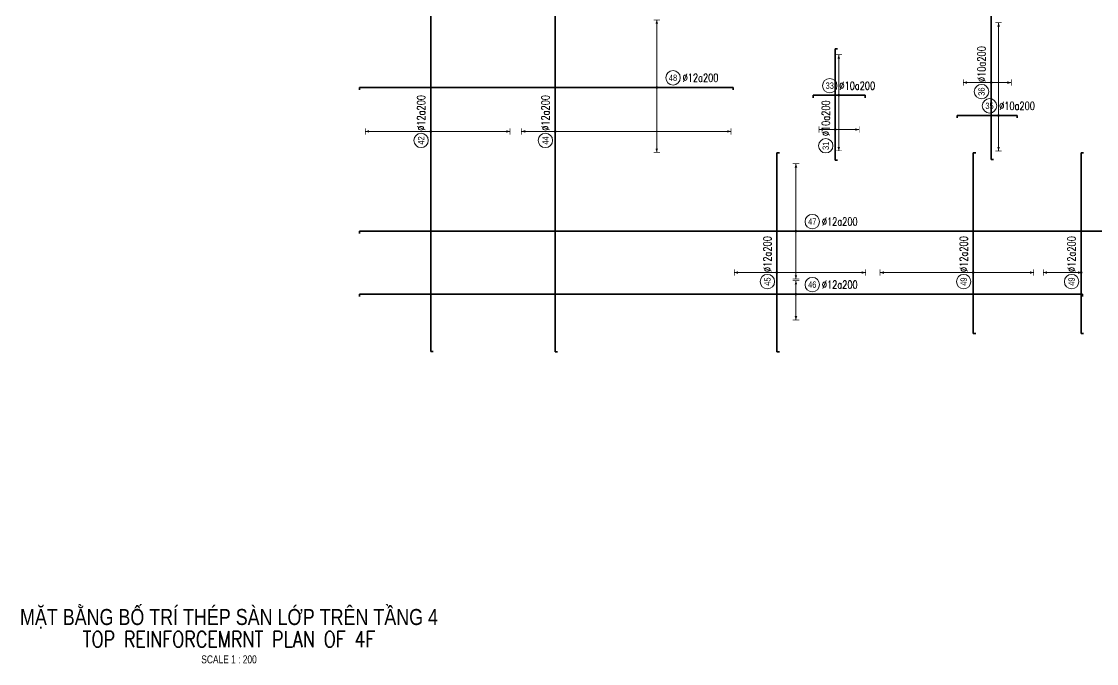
# Model space of a CAD drawing. Header units: millimetres. Extents: x -24156 to 1128921, y -12387 to 212709.
# Drawn here: x 97533 to 164673, y -12290 to 27770 of the extents above; entities that cross this region are included whole.
import ezdxf
from ezdxf.enums import TextEntityAlignment as Align

# ---------------------------------------------------------------- set-up
doc = ezdxf.new("R2010")
doc.units = ezdxf.units.MM
doc.header["$MEASUREMENT"] = 0
for name, color, linetype, lineweight in [('NDC_S_ANNO', 7, 'Continuous', 20), ('NDC_S_DIM', 1, 'Continuous', 9), ('NDC_S_ENG TITLE', 3, 'Continuous', 20), ('NDC_S_REBAR', 4, 'Continuous', 35), ('NDC_S_TEXT SYMBOL', 7, 'Continuous', 20), ('NDC_S_VN TEXT', 7, 'Continuous', 20), ('NDC_S_VN TITLE', 6, 'Continuous', 35)]:
    doc.layers.add(name, color=color, linetype=linetype, lineweight=lineweight)
doc.styles.add('ARIAL', font='arial.ttf', dxfattribs={"width": 0.8})
doc.styles.add('NDC_ANNO', font='', dxfattribs={"width": 0.8})
doc.styles.add('NDC_EN TXT', font='romans.shx', dxfattribs={"width": 0.8})
doc.styles.add('NDC_ROMANS', font='romans.shx', dxfattribs={"width": 0.8})
doc.styles.add('NDC_VIE TXT', font='arial.ttf', dxfattribs={"width": 0.8})
doc.styles.get('NDC_ANNO').set_extended_font_data('Dotum')

# ---------------------------------------------------------------- blocks, each defined once
blk = doc.blocks.new('*U13')
h = blk.add_hatch(color=6)
edge = h.paths.add_edge_path()
edge.add_arc((-2.99, 0), 0.3, 0, 360)
at = {"layer": 'NDC_S_DIM', "color": 8}
for q in [(-2.99, 4.24), (-2.99, -8.01)]:
    blk.add_line((-2.99, 0), q, dxfattribs=at)
for points in [[(-3.99, 4.24, 0.2, 0.2, 0), (-1.99, 4.24, 0, 0, 0)], [(-3.99, -8.01, 0.2, 0.2, 0), (-1.99, -8.01, 0, 0, 0)]]:
    blk.add_lwpolyline(points, format="xyseb", dxfattribs=at)
at = {"layer": 'NDC_S_DIM'}
blk.add_circle((2.1, 3), 2.25, dxfattribs=at)
at = {"layer": 'NDC_S_DIM', "color": 6}
blk.add_circle((-2.99, 0), 0.3, dxfattribs=at)
at = {"layer": 'NDC_S_DIM', "color": 8}
for points in [[(-3.39, 3.04), (-2.99, 4.24), (-2.59, 3.04)], [(-3.39, -6.81), (-2.99, -8.01), (-2.59, -6.81)]]:
    blk.add_solid(points, dxfattribs=at)
at = {"layer": 'NDC_S_REBAR'}
for p, q in [((0, 0), (-139.3, 0)), ((-139.3, 0), (-139.3, -0.75)), ((0, 0), (86.46, 0)), ((86.46, 0), (86.46, -0.75)), ((-139.3, -0.75), (-139.3, -0.75)), ((86.46, -0.75), (86.46, -0.75))]:
    blk.add_line(p, q, dxfattribs=at)
at = {"layer": 'NDC_S_VN TEXT', "style": 'ARIAL', "width": 0.8}
blk.add_attdef('KHT', text='', height=2, dxfattribs=at).set_placement((2.1, 3), align=Align.MIDDLE_CENTER)
at = {"layer": 'NDC_S_VN TEXT', "color": 3, "style": 'NDC_ROMANS', "width": 0.75}
blk.add_attdef('DKT', (5.1, 1.75), '', height=2.5, dxfattribs=at)
blk = doc.blocks.new('*U15')
h = blk.add_hatch(color=6)
edge = h.paths.add_edge_path()
edge.add_arc((-2.99, 0), 0.3, 0, 360)
at = {"layer": 'NDC_S_DIM', "color": 8}
for q in [(-2.99, 21.07), (-2.99, -14.93)]:
    blk.add_line((-2.99, 0), q, dxfattribs=at)
for points in [[(-3.99, 21.07, 0.2, 0.2, 0), (-1.99, 21.07, 0, 0, 0)], [(-3.99, -14.93, 0.2, 0.2, 0), (-1.99, -14.93, 0, 0, 0)]]:
    blk.add_lwpolyline(points, format="xyseb", dxfattribs=at)
at = {"layer": 'NDC_S_DIM'}
blk.add_circle((2.1, 3), 2.25, dxfattribs=at)
at = {"layer": 'NDC_S_DIM', "color": 6}
blk.add_circle((-2.99, 0), 0.3, dxfattribs=at)
at = {"layer": 'NDC_S_DIM', "color": 8}
for points in [[(-3.39, 19.87), (-2.99, 21.07), (-2.59, 19.87)], [(-3.39, -13.73), (-2.99, -14.93), (-2.59, -13.73)]]:
    blk.add_solid(points, dxfattribs=at)
at = {"layer": 'NDC_S_REBAR'}
for p, q in [((0, 0), (-139.3, 0)), ((-139.3, 0), (-139.3, -0.75)), ((0, 0), (192, 0)), ((192, 0), (192, -0.75)), ((-139.3, -0.75), (-139.3, -0.75)), ((192, -0.75), (192, -0.75))]:
    blk.add_line(p, q, dxfattribs=at)
at = {"layer": 'NDC_S_VN TEXT', "style": 'ARIAL', "width": 0.8}
blk.add_attdef('KHT', text='', height=2, dxfattribs=at).set_placement((2.1, 3), align=Align.MIDDLE_CENTER)
at = {"layer": 'NDC_S_VN TEXT', "color": 3, "style": 'NDC_ROMANS', "width": 0.75}
blk.add_attdef('DKT', (5.1, 1.75), '', height=2.5, dxfattribs=at)
blk = doc.blocks.new('*U16')
h = blk.add_hatch(color=6)
edge = h.paths.add_edge_path()
edge.add_arc((-2.99, 0), 0.3, 0, 360)
at = {"layer": 'NDC_S_DIM', "color": 8}
for q in [(-2.99, 21.07), (-2.99, -20.29)]:
    blk.add_line((-2.99, 0), q, dxfattribs=at)
for points in [[(-3.99, 21.07, 0.2, 0.2, 0), (-1.99, 21.07, 0, 0, 0)], [(-3.99, -20.29, 0.2, 0.2, 0), (-1.99, -20.29, 0, 0, 0)]]:
    blk.add_lwpolyline(points, format="xyseb", dxfattribs=at)
at = {"layer": 'NDC_S_DIM'}
blk.add_circle((2.1, 3), 2.25, dxfattribs=at)
at = {"layer": 'NDC_S_DIM', "color": 6}
blk.add_circle((-2.99, 0), 0.3, dxfattribs=at)
at = {"layer": 'NDC_S_DIM', "color": 8}
for points in [[(-3.39, 19.87), (-2.99, 21.07), (-2.59, 19.87)], [(-3.39, -19.09), (-2.99, -20.29), (-2.59, -19.09)]]:
    blk.add_solid(points, dxfattribs=at)
at = {"layer": 'NDC_S_REBAR'}
for p, q in [((0, 0), (-95.85, 0)), ((-95.85, 0), (-95.85, -0.75)), ((0, 0), (20.87, 0)), ((20.87, 0), (20.87, -0.75)), ((-95.85, -0.75), (-95.85, -0.75)), ((20.87, -0.75), (20.87, -0.75))]:
    blk.add_line(p, q, dxfattribs=at)
at = {"layer": 'NDC_S_VN TEXT', "style": 'ARIAL', "width": 0.8}
blk.add_attdef('KHT', text='', height=2, dxfattribs=at).set_placement((2.1, 3), align=Align.MIDDLE_CENTER)
at = {"layer": 'NDC_S_VN TEXT', "color": 3, "style": 'NDC_ROMANS', "width": 0.75}
blk.add_attdef('DKT', (5.1, 1.75), '', height=2.5, dxfattribs=at)
blk = doc.blocks.new('*U29')
h = blk.add_hatch(color=6)
edge = h.paths.add_edge_path()
edge.add_arc((0, 0), 0.3, 0, 360)
at = {"layer": 'NDC_S_DIM', "color": 8}
for q in [(0, 20.45), (0, -24.8)]:
    blk.add_line((0, 0), q, dxfattribs=at)
for points in [[(-1, 20.45, 0.2, 0.2, 0), (1, 20.45, 0, 0, 0)], [(-1, -24.8, 0.2, 0.2, 0), (1, -24.8, 0, 0, 0)]]:
    blk.add_lwpolyline(points, format="xyseb", dxfattribs=at)
at = {"layer": 'NDC_S_DIM'}
blk.add_circle((-2.82, 3), 2.25, dxfattribs=at)
at = {"layer": 'NDC_S_DIM', "color": 6}
blk.add_circle((0, 0), 0.3, dxfattribs=at)
at = {"layer": 'NDC_S_DIM', "color": 8}
for points in [[(-0.4, 19.25), (0, 20.45), (0.4, 19.25)], [(-0.4, -23.6), (0, -24.8), (0.4, -23.6)]]:
    blk.add_solid(points, dxfattribs=at)
at = {"layer": 'NDC_S_REBAR'}
for p, q in [((0, 0), (-68.72, 0)), ((-68.72, 0), (-68.72, -0.75)), ((0, 0), (133.73, 0)), ((133.73, 0), (133.73, -0.75)), ((-68.72, -0.75), (-68.72, -0.75)), ((133.73, -0.75), (133.73, -0.75))]:
    blk.add_line(p, q, dxfattribs=at)
at = {"layer": 'NDC_S_VN TEXT', "style": 'ARIAL', "width": 0.8}
blk.add_attdef('KHT', text='', height=2, dxfattribs=at).set_placement((-2.82, 3), align=Align.MIDDLE_CENTER)
at = {"layer": 'NDC_S_VN TEXT', "color": 3, "style": 'NDC_ROMANS', "width": 0.75}
blk.add_attdef('DKT', (0.18, 1.75), '', height=2.5, dxfattribs=at)
blk = doc.blocks.new('*U30')
h = blk.add_hatch(color=6)
edge = h.paths.add_edge_path()
edge.add_arc((0, 0), 0.3, 0, 360)
at = {"layer": 'NDC_S_DIM', "color": 8}
for q in [(0, 10.52), (0, -54.98)]:
    blk.add_line((0, 0), q, dxfattribs=at)
for points in [[(-1, 10.52, 0.2, 0.2, 0), (1, 10.52, 0, 0, 0)], [(-1, -54.98, 0.2, 0.2, 0), (1, -54.98, 0, 0, 0)]]:
    blk.add_lwpolyline(points, format="xyseb", dxfattribs=at)
at = {"layer": 'NDC_S_DIM'}
blk.add_circle((-2.82, 3), 2.25, dxfattribs=at)
at = {"layer": 'NDC_S_DIM', "color": 6}
blk.add_circle((0, 0), 0.3, dxfattribs=at)
at = {"layer": 'NDC_S_DIM', "color": 8}
for points in [[(-0.4, 9.32), (0, 10.52), (0.4, 9.32)], [(-0.4, -53.78), (0, -54.98), (0.4, -53.78)]]:
    blk.add_solid(points, dxfattribs=at)
at = {"layer": 'NDC_S_REBAR'}
for p, q in [((0, 0), (-68.75, 0)), ((-68.75, 0), (-68.75, -0.75)), ((0, 0), (133.52, 0)), ((133.52, 0), (133.52, -0.75)), ((-68.75, -0.75), (-68.75, -0.75)), ((133.52, -0.75), (133.52, -0.75))]:
    blk.add_line(p, q, dxfattribs=at)
at = {"layer": 'NDC_S_VN TEXT', "style": 'ARIAL', "width": 0.8}
blk.add_attdef('KHT', text='', height=2, dxfattribs=at).set_placement((-2.82, 3), align=Align.MIDDLE_CENTER)
at = {"layer": 'NDC_S_VN TEXT', "color": 3, "style": 'NDC_ROMANS', "width": 0.75}
blk.add_attdef('DKT', (0.18, 1.75), '', height=2.5, dxfattribs=at)
blk = doc.blocks.new('*U33')
h = blk.add_hatch(color=6)
edge = h.paths.add_edge_path()
edge.add_arc((0, 0), 0.3, 0, 360)
at = {"layer": 'NDC_S_DIM', "color": 8}
for q in [(0, 13.33), (0, -27.67)]:
    blk.add_line((0, 0), q, dxfattribs=at)
for points in [[(-1, 13.33, 0.2, 0.2, 0), (1, 13.33, 0, 0, 0)], [(-1, -27.67, 0.2, 0.2, 0), (1, -27.67, 0, 0, 0)]]:
    blk.add_lwpolyline(points, format="xyseb", dxfattribs=at)
at = {"layer": 'NDC_S_DIM'}
blk.add_circle((-2.82, 3), 2.25, dxfattribs=at)
at = {"layer": 'NDC_S_DIM', "color": 6}
blk.add_circle((0, 0), 0.3, dxfattribs=at)
at = {"layer": 'NDC_S_DIM', "color": 8}
for points in [[(-0.4, 12.13), (0, 13.33), (0.4, 12.13)], [(-0.4, -26.47), (0, -27.67), (0.4, -26.47)]]:
    blk.add_solid(points, dxfattribs=at)
at = {"layer": 'NDC_S_REBAR'}
for p, q in [((0, 0), (-24.75, 0)), ((-24.75, 0), (-24.75, -0.75)), ((0, 0), (37.38, 0)), ((37.38, 0), (37.38, -0.75)), ((-24.75, -0.75), (-24.75, -0.75)), ((37.38, -0.75), (37.38, -0.75))]:
    blk.add_line(p, q, dxfattribs=at)
at = {"layer": 'NDC_S_VN TEXT', "style": 'ARIAL', "width": 0.8}
blk.add_attdef('KHT', text='', height=2, dxfattribs=at).set_placement((-2.82, 3), align=Align.MIDDLE_CENTER)
at = {"layer": 'NDC_S_VN TEXT', "color": 3, "style": 'NDC_ROMANS', "width": 0.75}
blk.add_attdef('DKT', (0.18, 1.75), '', height=2.5, dxfattribs=at)
blk = doc.blocks.new('*U34')
h = blk.add_hatch(color=6)
edge = h.paths.add_edge_path()
edge.add_arc((0, 0), 0.3, 0, 360)
at = {"layer": 'NDC_S_DIM', "color": 8}
for q in [(0, 29.13), (0, -18.87)]:
    blk.add_line((0, 0), q, dxfattribs=at)
for points in [[(-1, 29.13, 0.2, 0.2, 0), (1, 29.13, 0, 0, 0)], [(-1, -18.87, 0.2, 0.2, 0), (1, -18.87, 0, 0, 0)]]:
    blk.add_lwpolyline(points, format="xyseb", dxfattribs=at)
at = {"layer": 'NDC_S_DIM'}
blk.add_circle((-2.82, 3), 2.25, dxfattribs=at)
at = {"layer": 'NDC_S_DIM', "color": 6}
blk.add_circle((0, 0), 0.3, dxfattribs=at)
at = {"layer": 'NDC_S_DIM', "color": 8}
for points in [[(-0.4, 27.93), (0, 29.13), (0.4, 27.93)], [(-0.4, -17.67), (0, -18.87), (0.4, -17.67)]]:
    blk.add_solid(points, dxfattribs=at)
at = {"layer": 'NDC_S_REBAR'}
for p, q in [((0, 0), (-19.03, 0)), ((-19.03, 0), (-19.03, -0.75)), ((0, 0), (37.38, 0)), ((37.38, 0), (37.38, -0.75)), ((-19.03, -0.75), (-19.03, -0.75)), ((37.38, -0.75), (37.38, -0.75))]:
    blk.add_line(p, q, dxfattribs=at)
at = {"layer": 'NDC_S_VN TEXT', "style": 'ARIAL', "width": 0.8}
blk.add_attdef('KHT', text='', height=2, dxfattribs=at).set_placement((-2.82, 3), align=Align.MIDDLE_CENTER)
at = {"layer": 'NDC_S_VN TEXT', "color": 3, "style": 'NDC_ROMANS', "width": 0.75}
blk.add_attdef('DKT', (0.18, 1.75), '', height=2.5, dxfattribs=at)
blk = doc.blocks.new('*U35')
h = blk.add_hatch(color=6)
edge = h.paths.add_edge_path()
edge.add_arc((0, 0), 0.3, 0, 360)
at = {"layer": 'NDC_S_DIM', "color": 8}
for q in [(0, 11.83), (0, -0.17)]:
    blk.add_line((0, 0), q, dxfattribs=at)
for points in [[(-1, 11.83, 0.2, 0.2, 0), (1, 11.83, 0, 0, 0)], [(-1, -0.17, 0.2, 0.2, 0), (1, -0.17, 0, 0, 0)]]:
    blk.add_lwpolyline(points, format="xyseb", dxfattribs=at)
at = {"layer": 'NDC_S_DIM'}
blk.add_circle((-2.82, 3), 2.25, dxfattribs=at)
at = {"layer": 'NDC_S_DIM', "color": 6}
blk.add_circle((0, 0), 0.3, dxfattribs=at)
at = {"layer": 'NDC_S_DIM', "color": 8}
for points in [[(-0.4, 10.63), (0, 11.83), (0.4, 10.63)], [(-0.4, 1.03), (0, -0.17), (0.4, 1.03)]]:
    blk.add_solid(points, dxfattribs=at)
at = {"layer": 'NDC_S_REBAR'}
for p, q in [((0, 0), (-18.99, 0)), ((-18.99, 0), (-18.99, -0.75)), ((0, 0), (37.38, 0)), ((37.38, 0), (37.38, -0.75)), ((-18.99, -0.75), (-18.99, -0.75)), ((37.38, -0.75), (37.38, -0.75))]:
    blk.add_line(p, q, dxfattribs=at)
at = {"layer": 'NDC_S_VN TEXT', "style": 'ARIAL', "width": 0.8}
blk.add_attdef('KHT', text='', height=2, dxfattribs=at).set_placement((-2.82, 3), align=Align.MIDDLE_CENTER)
at = {"layer": 'NDC_S_VN TEXT', "color": 3, "style": 'NDC_ROMANS', "width": 0.75}
blk.add_attdef('DKT', (0.18, 1.75), '', height=2.5, dxfattribs=at)
blk = doc.blocks.new('*U43')
h = blk.add_hatch(color=6)
edge = h.paths.add_edge_path()
edge.add_arc((0, 0), 0.3, 0, 360)
at = {"layer": 'NDC_S_DIM', "color": 8}
for q in [(0, 8.71), (0, -6.29)]:
    blk.add_line((0, 0), q, dxfattribs=at)
for points in [[(-1, 8.71, 0.2, 0.2, 0), (1, 8.71, 0, 0, 0)], [(-1, -6.29, 0.2, 0.2, 0), (1, -6.29, 0, 0, 0)]]:
    blk.add_lwpolyline(points, format="xyseb", dxfattribs=at)
at = {"layer": 'NDC_S_DIM'}
blk.add_circle((-2.82, 3), 2.25, dxfattribs=at)
at = {"layer": 'NDC_S_DIM', "color": 6}
blk.add_circle((0, 0), 0.3, dxfattribs=at)
at = {"layer": 'NDC_S_DIM', "color": 8}
for points in [[(-0.4, 7.51), (0, 8.71), (0.4, 7.51)], [(-0.4, -5.09), (0, -6.29), (0.4, -5.09)]]:
    blk.add_solid(points, dxfattribs=at)
at = {"layer": 'NDC_S_REBAR'}
for p, q in [((0, 0), (-23.99, 0)), ((-23.99, 0), (-23.99, -0.75)), ((0, 0), (21.43, 0)), ((21.43, 0), (21.43, -0.75)), ((-23.99, -0.75), (-23.99, -0.75)), ((21.43, -0.75), (21.43, -0.75))]:
    blk.add_line(p, q, dxfattribs=at)
at = {"layer": 'NDC_S_VN TEXT', "style": 'ARIAL', "width": 0.8}
blk.add_attdef('KHT', text='', height=2, dxfattribs=at).set_placement((-2.82, 3), align=Align.MIDDLE_CENTER)
at = {"layer": 'NDC_S_VN TEXT', "color": 3, "style": 'NDC_ROMANS', "width": 0.75}
blk.add_attdef('DKT', (0.18, 1.75), '', height=2.5, dxfattribs=at)
blk = doc.blocks.new('*U44')
h = blk.add_hatch(color=6)
edge = h.paths.add_edge_path()
edge.add_arc((0, 0), 0.3, 0, 360)
at = {"layer": 'NDC_S_DIM', "color": 8}
for q in [(0, 28.95), (0, -11.05)]:
    blk.add_line((0, 0), q, dxfattribs=at)
for points in [[(-1, 28.95, 0.2, 0.2, 0), (1, 28.95, 0, 0, 0)], [(-1, -11.05, 0.2, 0.2, 0), (1, -11.05, 0, 0, 0)]]:
    blk.add_lwpolyline(points, format="xyseb", dxfattribs=at)
at = {"layer": 'NDC_S_DIM'}
blk.add_circle((-2.82, 3), 2.25, dxfattribs=at)
at = {"layer": 'NDC_S_DIM', "color": 6}
blk.add_circle((0, 0), 0.3, dxfattribs=at)
at = {"layer": 'NDC_S_DIM', "color": 8}
for points in [[(-0.4, 27.75), (0, 28.95), (0.4, 27.75)], [(-0.4, -9.85), (0, -11.05), (0.4, -9.85)]]:
    blk.add_solid(points, dxfattribs=at)
at = {"layer": 'NDC_S_REBAR'}
for p, q in [((0, 0), (-12.88, 0)), ((-12.88, 0), (-12.88, -0.75)), ((0, 0), (5.82, 0)), ((5.82, 0), (5.82, -0.75)), ((-12.88, -0.75), (-12.88, -0.75)), ((5.82, -0.75), (5.82, -0.75))]:
    blk.add_line(p, q, dxfattribs=at)
at = {"layer": 'NDC_S_VN TEXT', "style": 'ARIAL', "width": 0.8}
blk.add_attdef('KHT', text='', height=2, dxfattribs=at).set_placement((-2.82, 3), align=Align.MIDDLE_CENTER)
at = {"layer": 'NDC_S_VN TEXT', "color": 3, "style": 'NDC_ROMANS', "width": 0.75}
blk.add_attdef('DKT', (0.18, 1.75), '', height=2.5, dxfattribs=at)
blk = doc.blocks.new('*U45')
h = blk.add_hatch(color=6)
edge = h.paths.add_edge_path()
edge.add_arc((0, 0), 0.3, 0, 360)
at = {"layer": 'NDC_S_DIM', "color": 8}
for q in [(0, 12.67), (0, -17.33)]:
    blk.add_line((0, 0), q, dxfattribs=at)
for points in [[(-1, 12.67, 0.2, 0.2, 0), (1, 12.67, 0, 0, 0)], [(-1, -17.33, 0.2, 0.2, 0), (1, -17.33, 0, 0, 0)]]:
    blk.add_lwpolyline(points, format="xyseb", dxfattribs=at)
at = {"layer": 'NDC_S_DIM'}
blk.add_circle((-2.82, 3), 2.25, dxfattribs=at)
at = {"layer": 'NDC_S_DIM', "color": 6}
blk.add_circle((0, 0), 0.3, dxfattribs=at)
at = {"layer": 'NDC_S_DIM', "color": 8}
for points in [[(-0.4, 11.47), (0, 12.67), (0.4, 11.47)], [(-0.4, -16.13), (0, -17.33), (0.4, -16.13)]]:
    blk.add_solid(points, dxfattribs=at)
at = {"layer": 'NDC_S_REBAR'}
for p, q in [((0, 0), (-7.98, 0)), ((-7.98, 0), (-7.98, -0.75)), ((0, 0), (8.22, 0)), ((8.22, 0), (8.22, -0.75)), ((-7.98, -0.75), (-7.98, -0.75)), ((8.22, -0.75), (8.22, -0.75))]:
    blk.add_line(p, q, dxfattribs=at)
at = {"layer": 'NDC_S_VN TEXT', "style": 'ARIAL', "width": 0.8}
blk.add_attdef('KHT', text='', height=2, dxfattribs=at).set_placement((-2.82, 3), align=Align.MIDDLE_CENTER)
at = {"layer": 'NDC_S_VN TEXT', "color": 3, "style": 'NDC_ROMANS', "width": 0.75}
blk.add_attdef('DKT', (0.18, 1.75), '', height=2.5, dxfattribs=at)
blk = doc.blocks.new('*U46')
h = blk.add_hatch(color=6)
edge = h.paths.add_edge_path()
edge.add_arc((0, 0), 0.3, 0, 360)
at = {"layer": 'NDC_S_DIM', "color": 8}
for q in [(0, 4.99), (0, -7.51)]:
    blk.add_line((0, 0), q, dxfattribs=at)
for points in [[(-1, 4.99, 0.2, 0.2, 0), (1, 4.99, 0, 0, 0)], [(-1, -7.51, 0.2, 0.2, 0), (1, -7.51, 0, 0, 0)]]:
    blk.add_lwpolyline(points, format="xyseb", dxfattribs=at)
at = {"layer": 'NDC_S_DIM'}
blk.add_circle((-5.06, 2.92), 2.25, dxfattribs=at)
at = {"layer": 'NDC_S_DIM', "color": 6}
blk.add_circle((0, 0), 0.3, dxfattribs=at)
at = {"layer": 'NDC_S_DIM', "color": 8}
for points in [[(-0.4, 3.79), (0, 4.99), (0.4, 3.79)], [(-0.4, -6.31), (0, -7.51), (0.4, -6.31)]]:
    blk.add_solid(points, dxfattribs=at)
at = {"layer": 'NDC_S_REBAR'}
for p, q in [((0, 0), (-9.56, 0)), ((-9.56, 0), (-9.56, -0.75)), ((0, 0), (25.21, 0)), ((25.21, 0), (25.21, -0.75)), ((-9.56, -0.75), (-9.56, -0.75)), ((25.21, -0.75), (25.21, -0.75))]:
    blk.add_line(p, q, dxfattribs=at)
at = {"layer": 'NDC_S_VN TEXT', "style": 'ARIAL', "width": 0.8}
blk.add_attdef('KHT', text='', height=2, dxfattribs=at).set_placement((-5.06, 2.92), align=Align.MIDDLE_CENTER)
at = {"layer": 'NDC_S_VN TEXT', "color": 3, "style": 'NDC_ROMANS', "width": 0.75}
blk.add_attdef('DKT', (-2.06, 1.67), '', height=2.5, dxfattribs=at)
blk = doc.blocks.new('Drawing name_symbol')
at = {"layer": 'NDC_S_ENG TITLE', "style": 'NDC_EN TXT', "width": 0.8}
blk.add_attdef('SECTDET1', text='', height=5, dxfattribs=at).set_placement((0, 1.01), align=Align.CENTER)
at = {"layer": 'NDC_S_TEXT SYMBOL', "lineweight": 25, "style": 'NDC_ANNO', "width": 0.8}
blk.add_attdef('SSCALE', text='', height=2.5, dxfattribs=at).set_placement((0, -4), align=Align.CENTER)
at = {"layer": 'NDC_S_VN TITLE', "style": 'NDC_VIE TXT', "width": 0.8}
blk.add_attdef('SECTDET2', text='', height=5, dxfattribs=at).set_placement((0, 7.97), align=Align.CENTER)

msp = doc.modelspace()

# ---------------------------------------------------------------- block references
at = {"xscale": 200, "yscale": 200, "zscale": 200, "rotation": 90}
for name, p, values in [('*U29', (123090.7, 20913), {'KHT': '42', 'DKT': '%%c12a200'}), ('*U30', (130854.4, 20913), {'KHT': '44', 'DKT': '%%c12a200'}), ('*U43', (158092.6, 23959.4), {'KHT': '36', 'DKT': '%%c10a200'}), ('*U46', (148348, 21028.1), {'KHT': '31', 'DKT': '%%c10a200'}), ('*U33', (144716.6, 12103.9), {'KHT': '45', 'DKT': '%%c12a200'}), ('*U34', (156976.8, 12103.9), {'KHT': '49', 'DKT': '%%c12a200'}), ('*U35', (163716, 12103.9), {'KHT': '49', 'DKT': '%%c12a200'})]:
    msp.add_blockref(name, p, dxfattribs=at).add_auto_attribs(values)
at = {"xscale": 200, "yscale": 200, "zscale": 200}
for name, p, values in [('*U16', (137805.4, 23658.3), {'KHT': '48', 'DKT': '%%c12a200'}), ('*U44', (158555.9, 21909.1), {'KHT': '35', 'DKT': '%%c10a200'}), ('*U45', (148576.7, 23165.7), {'KHT': '33', 'DKT': '%%c10a200'}), ('*U15', (146500.7, 14685.6), {'KHT': '47', 'DKT': '%%c12a200'}), ('*U13', (146500.7, 10751.4), {'KHT': '46', 'DKT': '%%c12a200'})]:
    msp.add_blockref(name, p, dxfattribs=at).add_auto_attribs(values)
at = {"layer": 'NDC_S_ANNO', "xscale": 200, "yscale": 200, "zscale": 200}
msp.add_blockref('Drawing name_symbol', (110493.6, -11483.3), dxfattribs=at).add_auto_attribs({'SECTDET1': 'TOP REINFORCEMRNT PLAN OF 4F', 'SECTDET2': 'MẶT BẰNG BỐ TRÍ THÉP SÀN LỚP TRÊN TẦNG 4', 'SSCALE': 'SCALE 1 : 200'})

doc.saveas('drawing.dxf')
